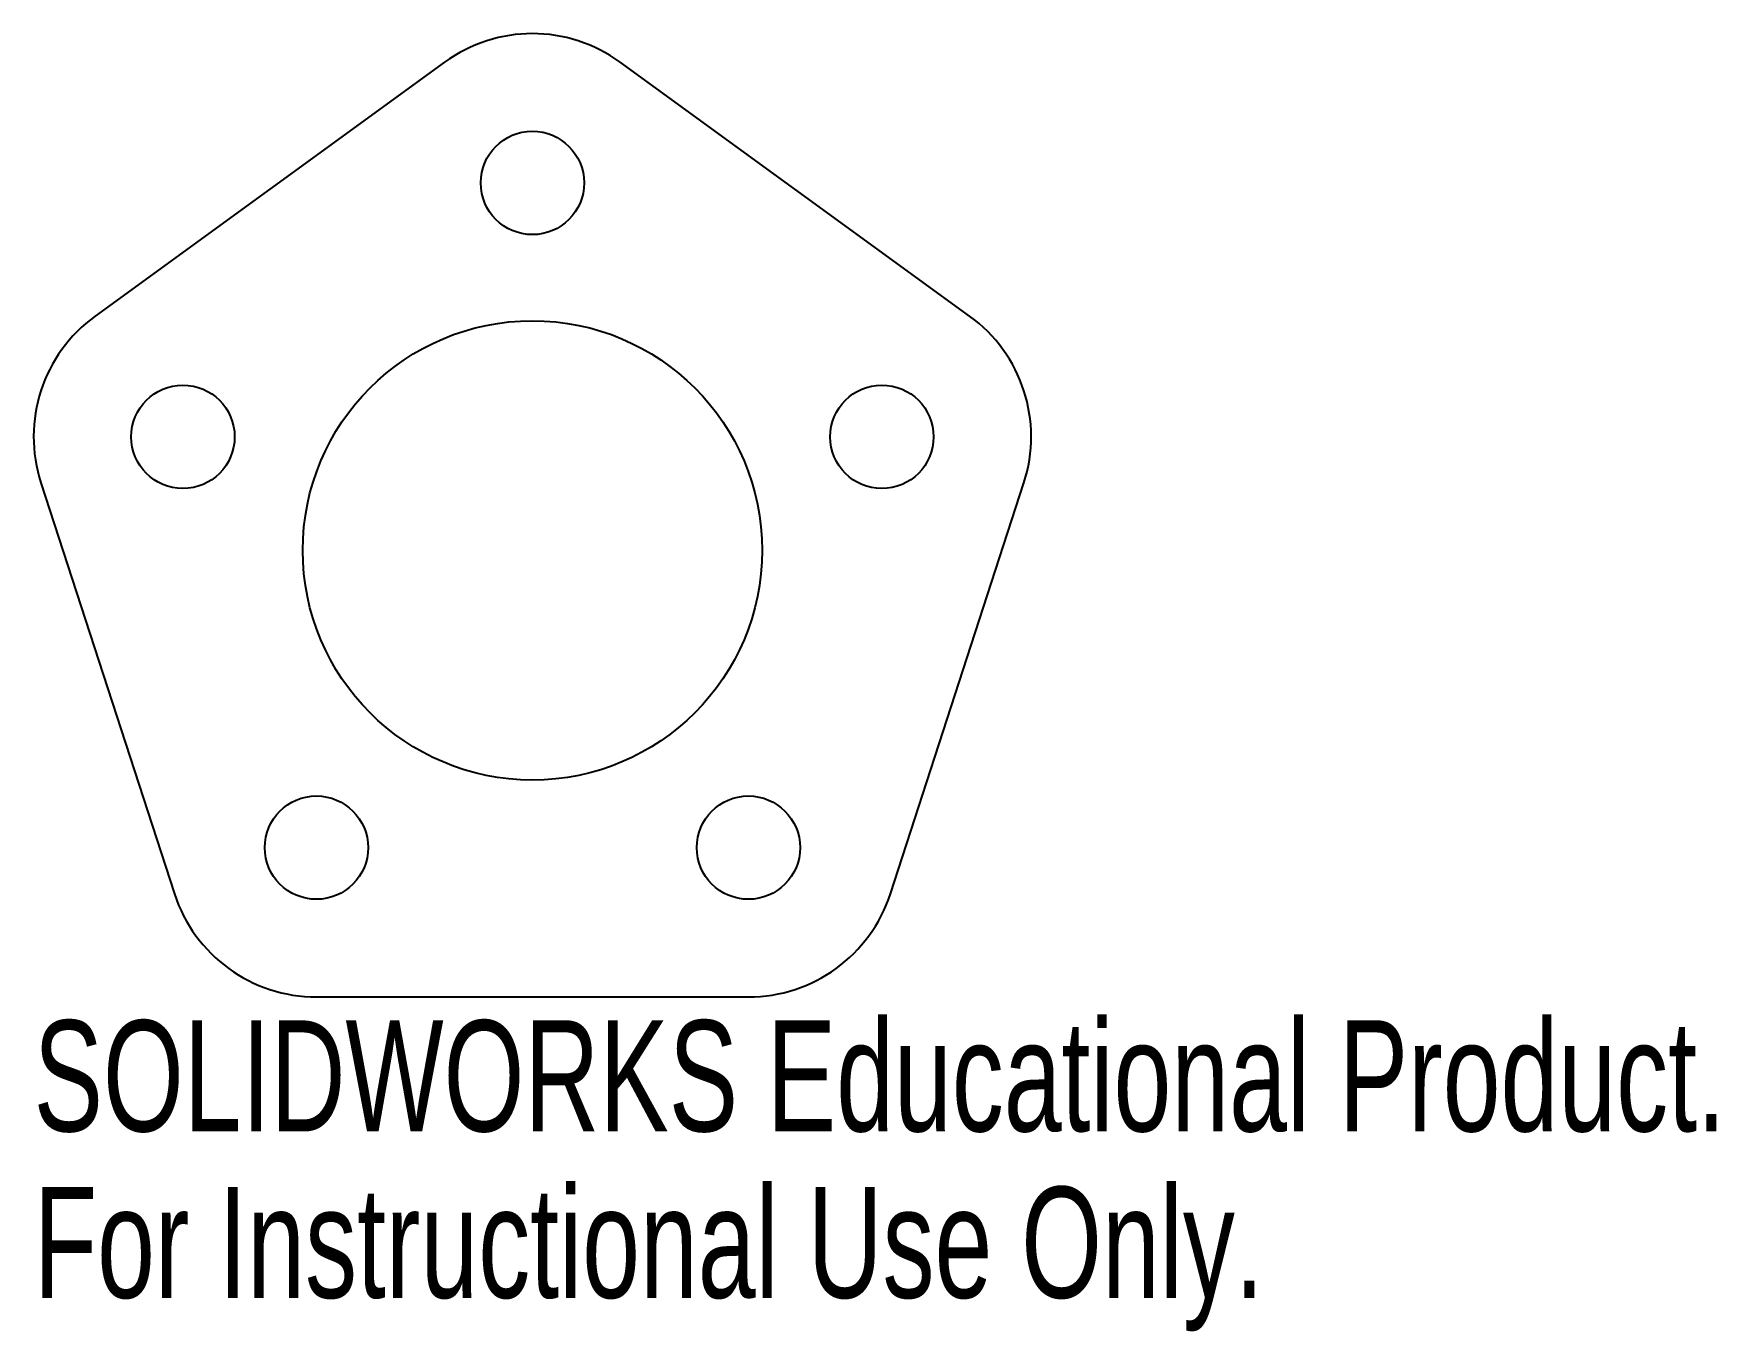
# Model space of a CAD drawing. Header units: millimetres. Extents: x -21.7 to 51.6, y -34 to 22.5.
import ezdxf

# ---------------------------------------------------------------- set-up
doc = ezdxf.new("R2010")
doc.units = ezdxf.units.MM
doc.styles.add('SLDTEXTSTYLE0', font='TXT', dxfattribs={"width": 0.7})

msp = doc.modelspace()

# ---------------------------------------------------------------- linework, layer by layer
at = {"color": 7, "linetype": 'Continuous', "lineweight": 25}
for p, q in [((-3.821, 21.259), (-19.038, 10.203)), ((19.038, 10.203), (3.821, 21.259)), ((-21.399, 2.936), (-15.586, -14.953)), ((15.586, -14.953), (21.399, 2.936)), ((-9.405, -19.444), (9.405, -19.444))]:
    msp.add_line(p, q, dxfattribs=at)
for centre, radius in [((0, 16), 2.25), ((0, 0), 10), ((-15.217, 4.944), 2.25), ((15.217, 4.944), 2.25), ((-9.405, -12.944), 2.25), ((9.405, -12.944), 2.25)]:
    msp.add_circle(centre, radius, dxfattribs=at)
for centre, start, end in [((0, 16), 54, 126), ((-15.217, 4.944), 126, 198), ((15.217, 4.944), 342, 54), ((-9.405, -12.944), 198, 270), ((9.405, -12.944), 270, 342)]:
    msp.add_arc(centre, 6.5, start, end, dxfattribs=at)

# ---------------------------------------------------------------- texts
at = {"color": 7, "linetype": 'Continuous', "char_height": 4.83362, "attachment_point": 1, "style": 'SLDTEXTSTYLE0'}
for s, insert in [('SOLIDWORKS Educational Product.', (-21.717, -20.464)), ('For Instructional Use Only.', (-21.717, -27.714))]:
    msp.add_mtext(s, dxfattribs=dict(at, insert=insert))

doc.saveas('drawing.dxf')
